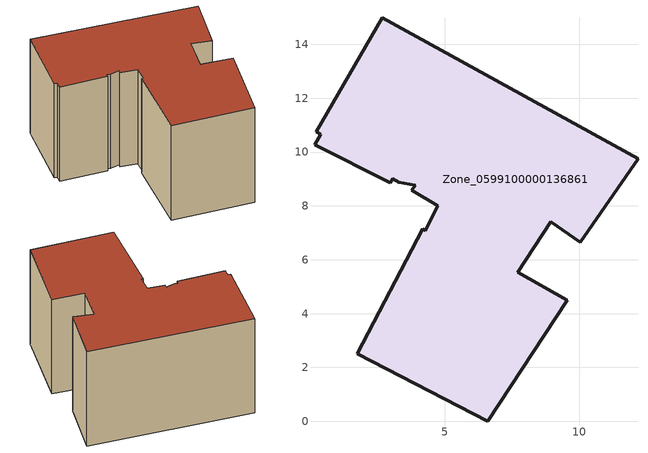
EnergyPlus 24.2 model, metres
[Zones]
Zone_0599100000136861
 floor ground (C_G): 3.79,8.58 3.91,8.76 3.29,8.88 3.08,9.01 2.98,8.85 0.17,10.27 0.39,10.65 0.23,10.75 2.68,14.99 12.18,9.75 10.03,6.66 8.94,7.42 7.71,5.54 9.56,4.49 6.6,0 1.76,2.51 4.2,7.15 4.29,7.08 4.74,8 z0
 wall outside (C_F): 6.6,0 9.56,4.49 7.71,5.54 8.94,7.42 10.03,6.66 12.18,9.75 2.68,14.99 0.23,10.75 0.39,10.65 0.17,10.27 2.98,8.85 3.08,9.01 3.29,8.88 3.91,8.76 3.79,8.58 4.74,8 4.29,7.08 4.2,7.15 1.76,2.51 6.6,0 z0:7.07
 roof outside (C_R): 3.91,8.76 3.79,8.58 4.74,8 4.29,7.08 4.2,7.15 1.76,2.51 6.6,0 9.56,4.49 7.71,5.54 8.94,7.42 10.03,6.66 12.18,9.75 2.68,14.99 0.23,10.75 0.39,10.65 0.17,10.27 2.98,8.85 3.08,9.01 3.29,8.88 z7.07
[BUILDING]
Pand.0599100000136861: North Axis=0; Terrain=City; Loads Convergence Tolerance Value=0.04; Temperature Convergence Tolerance Value=0.4; Solar Distribution=FullExterior; Maximum Number of Warmup Days=25; Minimum Number of Warmup Days=1
[Site:Location]
Rotterdam.The.Hague.AP_ZH_NLD Design_Conditions: Latitude=51.96; Longitude=4.45; Time Zone=1; Elevation=-4.5
[SITE:GROUNDTEMPERATURE:BUILDINGSURFACE]
18, 18, 18, 18, 18, 18, 18, 18, 18, 18, 18, 18
[MATERIAL] Thermal Absorptance=0.9; Solar Absorptance=0.7; Visible Absorptance=0.7
Name | Roughness | Thickness | Conductivity | Density | Specific Heat
G.D.1965 | MediumSmooth | 0.15 | 1 | 540 | 1210
F.D.1965 | Rough | 0.3 | 0.857143 | 1920 | 840
R.D.1965 | MediumRough | 0.2 | 0.08 | 1500 | 1000
[CONSTRUCTION]
C_G: G.D.1965
C_F: F.D.1965
C_R: R.D.1965
[ZONE]
Zone_0599100000136861: Type=1; Multiplier=1; Ceiling Height=Autocalculate; Volume=Autocalculate; Floor Area=autocalculate; Part of Total Floor Area=Yes
[ZONEINFILTRATION:DESIGNFLOWRATE]
Infil_Zone_0599100000136861: Zone or ZoneList or Space or SpaceList=Zone_0599100000136861; Schedule=AlwaysOn; Design Flow Rate Calculation Method=Flow/Area; Flow Rate per Floor Area=0.0042; Constant Term Coefficient=1; Temperature Term Coefficient=0; Velocity Term Coefficient=0; Velocity Squared Term Coefficient=0
[HVACTEMPLATE:ZONE:IDEALLOADSAIRSYSTEM]
Zone_0599100000136861: Maximum Heating Supply Air Temperature=50; Minimum Cooling Supply Air Temperature=13; Maximum Heating Supply Air Humidity Ratio=0.0156; Minimum Cooling Supply Air Humidity Ratio=0.0077; Heating Limit=NoLimit; Cooling Limit=NoLimit; Dehumidification Control Type=ConstantSensibleHeatRatio; Cooling Sensible Heat Ratio=0.7; Dehumidification Setpoint=60; Humidification Control Type=None; Humidification Setpoint=30; Outdoor Air Method=None; Outdoor Air Flow Rate per Person=0.00944; Outdoor Air Flow Rate per Zone Floor Area=0; Outdoor Air Flow Rate per Zone=0; Demand Controlled Ventilation Type=None; Outdoor Air Economizer Type=NoEconomizer; Heat Recovery Type=None; Sensible Heat Recovery Effectiveness=0.7; Latent Heat Recovery Effectiveness=0.65
[ZONECONTROL:THERMOSTAT]
ThermostatControl_Zone_0599100000136861: Zone or ZoneList=Zone_0599100000136861; Control Type Schedule=DualSetpointControlType; Control 1=Thermostat_Zone_0599100000136861; Temperature Difference Between Cutout And Setpoint=0
[THERMOSTATSETPOINT:DUALSETPOINT]
Thermostat_Zone_0599100000136861: Heating Setpoint Temperature Schedule=HeatingSetpoint_Zone_0599100000136861; Cooling Setpoint Temperature Schedule=CoolingSetpoint_Zone_0599100000136861
[SCHEDULE:COMPACT]
HeatingSetpoint_Zone_0599100000136861: Through: 12/31, For: AllDays, Until: 24:00, 21
CoolingSetpoint_Zone_0599100000136861: Through: 12/31, For: AllDays, Until: 24:00, 24
DualSetpointControlType: Through: 12/31, For: AllDays, Until: 24:00, 4
AlwaysOn: Through: 12/31, For: AllDays, Until: 24:00, 1
